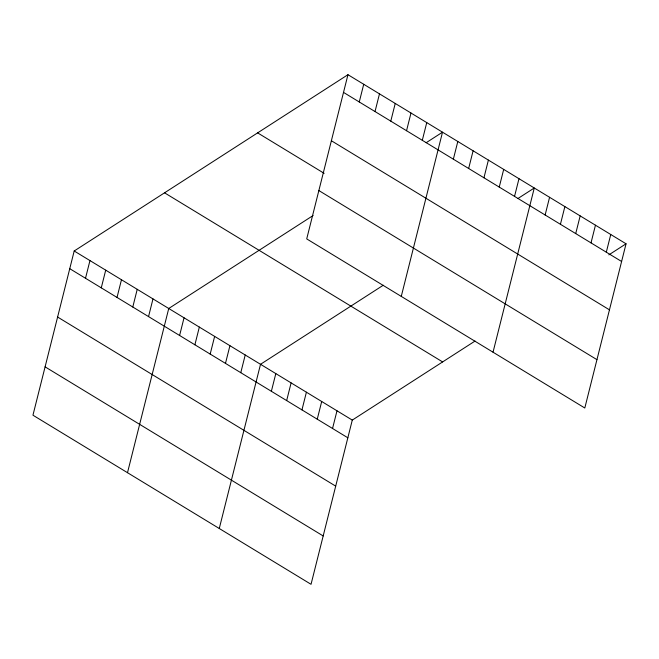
<?xml version="1.0" encoding="UTF-8"?>
<svg xmlns="http://www.w3.org/2000/svg" width="659" height="659" viewBox="0 0 659 659"><rect width="100%" height="100%" fill="white"/><g stroke="black" fill="none" stroke-linecap="round" stroke-linejoin="round"><path stroke-width="0.99" d="M347.96 74.698L306.715 238.904L584.805 408.003L626.05 243.797L347.96 74.698L74.195 250.997L32.95 415.203L311.04 584.302L352.285 420.096L475.04 341.049M85.513 278.271L89.954 260.577M101.272 287.851L105.712 270.157M117.03 297.431L121.47 279.737M132.788 307.012L137.229 289.326M148.547 316.6L152.987 298.906M127.5 472.692L168.745 308.486L313.107 215.526M179.602 335.48L184.042 317.786M194.891 344.781L199.339 327.086M210.188 354.081L214.636 336.387M225.485 363.381L229.925 345.695M240.782 372.681L245.222 354.995M219.274 528.502L260.519 364.295L383.274 285.24M271.368 391.281L275.816 373.595M359.27 101.972L363.719 84.278M286.665 400.581L291.105 382.895M375.029 111.552L379.477 93.858M301.962 409.882L306.402 392.196M390.787 121.132L395.235 103.447M317.251 419.19L321.699 401.496M406.545 130.721L410.994 113.027M332.548 428.49L336.996 410.796M422.304 140.301L426.752 122.607M401.265 296.402L442.51 132.195L426.159 142.723M453.359 159.181L457.807 141.496M468.656 168.482L473.096 150.796M483.953 177.782L488.393 160.096M499.242 187.082L503.69 169.396M514.539 196.39L518.987 178.696M493.031 352.203L534.276 187.996L517.933 198.524M545.133 214.991L549.573 197.296M560.43 224.291L564.87 206.596M575.719 233.591L580.167 215.897M591.016 242.891L595.456 225.197M606.313 252.191L610.753 234.497M608.842 254.876L626.05 243.797M343.512 92.392L621.61 261.491M331.37 140.738L609.46 309.837M257.62 132.871L324.154 173.333M318.857 190.55L596.947 359.657M164.536 192.815L442.626 361.915M74.195 250.997L352.285 420.096M69.755 268.683L347.845 437.79M57.605 317.037L335.703 486.136M45.092 366.849L323.19 535.956"/></g></svg>
